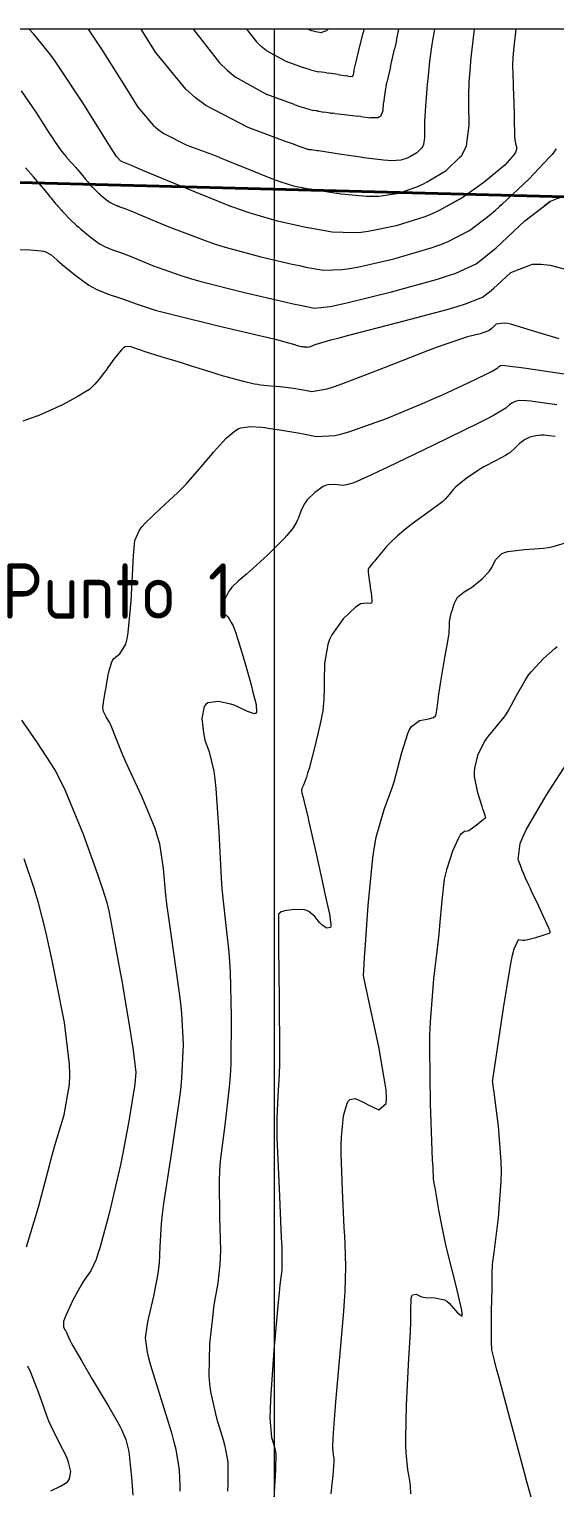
# Model space of a CAD drawing. Header units: millimetres. Extents: x 837475 to 838477, y 1189012 to 1191015.
# Drawn here: x 838049.9 to 838106.9, y 1190855.9 to 1191013.9 of the extents above; entities that cross this region are included whole.
import ezdxf

# ---------------------------------------------------------------- set-up
doc = ezdxf.new("R2010")
doc.units = ezdxf.units.MM
doc.header["$LTSCALE"] = 0.3
for name, color, linetype, lineweight in [('COORD', 253, 'Continuous', 20), ('CORREDORVIA', 94, 'Continuous', 40), ('TEXTPTO', 90, 'Continuous', 50)]:
    doc.layers.add(name, color=color, linetype=linetype, lineweight=lineweight)
doc.layers.add('COTAS 10', color=7, linetype='Continuous', lineweight=9, true_color=0x6e3e2d)
doc.layers.add('COTAS INT', color=7, linetype='Continuous', lineweight=5, true_color=0x9fa19f)
doc.styles.get("Standard").update_dxf_attribs({"font": 'isocp2.shx', "bigfont": '@extfont2.shx'})

msp = doc.modelspace()

# ---------------------------------------------------------------- linework, layer by layer
at = {"layer": 'COORD'}
msp.add_line((838076.51, 1189013.87), (838076.51, 1191013.87), dxfattribs=at)
msp.add_lwpolyline([(837476.51, 1189013.87), (838476.51, 1189013.87), (838476.51, 1191013.87), (837476.51, 1191013.87)], close=True, dxfattribs=at)
at = {"layer": 'CORREDORVIA'}
msp.add_lwpolyline([(837918.48, 1189883.49), (837925.04, 1189453.38), (837902.5, 1189217.71), (837593.19, 1189234.4), (837666.02, 1189670.12), (837623.32, 1189818.02), (837548.5, 1190011.45), (837506.88, 1190461.6), (837936.28, 1190278.25), (837938.05, 1190355.4), (837933.05, 1190517.45), (837913.69, 1190646.74), (837916.91, 1190801.89), (837910.68, 1191000.96), (838213.03, 1190992.91), (838237.17, 1190821.34), (838237, 1190602.88), (838240.03, 1190437.2), (838238.1, 1190145.73), (838184.2, 1189898.28), (837758.84, 1190109.91), (837918.48, 1189883.49)], dxfattribs=at)
at = {"layer": 'COTAS 10'}
for points in [[(838056.35, 1191013.87), (838057.76, 1191011.72), (838059.44, 1191009.06), (838059.87, 1191008.37), (838060.3, 1191007.69), (838061.72, 1191005.41), (838063.36, 1191003.47), (838063.91, 1191003.01), (838064.51, 1191002.58), (838067.03, 1191001.32), (838069.79, 1191000.28), (838070.51, 1191000), (838070.54, 1190999.99), (838071.28, 1190999.69), (838073.89, 1190998.62), (838076.17, 1190997.71), (838076.7, 1190997.51), (838077.19, 1190997.33), (838078.58, 1190996.91), (838080.05, 1190996.62), (838080.58, 1190996.53), (838081.17, 1190996.43), (838083.73, 1190996.03), (838086.46, 1190995.78), (838087.16, 1190995.78), (838087.81, 1190995.8), (838089.96, 1190996.12), (838091.94, 1190996.8), (838092.49, 1190997.05), (838093.05, 1190997.32), (838095.1, 1190998.55), (838096.58, 1191000), (838096.75, 1191000.16), (838097.05, 1191000.68), (838097.29, 1191001.23), (838097.61, 1191003.48), (838097.55, 1191005.69), (838097.54, 1191006.22), (838097.54, 1191006.71), (838097.58, 1191008.15), (838097.73, 1191009.79), (838097.79, 1191010.41), (838097.86, 1191011.09), (838098.18, 1191013.87)], [(838107.35, 1190980.33), (838104.44, 1190981.21), (838102.23, 1190981.89), (838101.77, 1190981.99), (838101.38, 1190982.04), (838100.53, 1190981.91), (838100.16, 1190981.56), (838100.07, 1190981.48), (838099.99, 1190981.41), (838099.76, 1190981.23), (838099.29, 1190981.04), (838099.06, 1190980.97), (838098.78, 1190980.89), (838097.43, 1190980.53), (838095.05, 1190979.77), (838094.13, 1190979.43), (838093.09, 1190979.04), (838088.4, 1190977.18), (838083.89, 1190975.44), (838082.97, 1190975.12), (838082.19, 1190974.88), (838080.55, 1190974.58), (838079.82, 1190974.74), (838079.61, 1190974.78), (838079.39, 1190974.82), (838078.58, 1190974.96), (838077.7, 1190975.07), (838077.43, 1190975.1), (838077.16, 1190975.13), (838076.12, 1190975.21), (838075, 1190975.32), (838074.68, 1190975.37), (838074.35, 1190975.43), (838073.16, 1190975.7), (838071.82, 1190976.06), (838071.41, 1190976.18), (838070.98, 1190976.3), (838069.29, 1190976.82), (838067.41, 1190977.41), (838066.87, 1190977.58), (838066.32, 1190977.75), (838064.23, 1190978.39), (838062.41, 1190978.96), (838062.02, 1190979.09), (838061.69, 1190979.2), (838060.88, 1190979.51), (838060.33, 1190979.46), (838060.15, 1190979.34), (838059.97, 1190979.19), (838059.23, 1190978.28), (838058.48, 1190977.21), (838058.3, 1190976.95), (838058.12, 1190976.71), (838057.54, 1190975.98), (838057.06, 1190975.43), (838056.94, 1190975.31), (838056.83, 1190975.19), (838056.47, 1190974.86), (838055.81, 1190974.44), (838055.51, 1190974.26), (838055.16, 1190974.06), (838053.47, 1190973.13), (838051, 1190972.03), (838050.17, 1190971.73), (838049.26, 1190971.42)], [(838091.29, 1190855.21), (838091.25, 1190856.09), (838091.22, 1190856.37), (838091.18, 1190856.66), (838090.96, 1190857.84), (838090.77, 1190859.7), (838090.75, 1190860.41), (838090.74, 1190861.21), (838090.82, 1190864.85), (838090.98, 1190868.44), (838091.02, 1190869.21), (838091.06, 1190869.9), (838091.17, 1190871.58), (838091.24, 1190872.77), (838091.25, 1190873.15), (838091.26, 1190873.54), (838091.26, 1190875.1), (838091.32, 1190876.4), (838091.38, 1190876.62), (838091.45, 1190876.77), (838091.84, 1190876.84), (838092.44, 1190876.58), (838092.66, 1190876.53), (838092.88, 1190876.5), (838093.86, 1190876.47), (838094.91, 1190876.24), (838095.18, 1190876.09), (838095.44, 1190875.89), (838096.33, 1190874.84), (838096.82, 1190874.48), (838096.83, 1190874.73), (838096.79, 1190875.11), (838096.18, 1190877.74), (838095.32, 1190881.16), (838095.12, 1190882.04), (838094.93, 1190882.89), (838094.36, 1190885.76), (838093.97, 1190887.94), (838093.9, 1190888.36), (838093.84, 1190888.71), (838093.73, 1190889.3), (838093.68, 1190890.6), (838093.64, 1190891.39), (838093.6, 1190892.37), (838093.41, 1190897.49), (838093.32, 1190903.42), (838093.35, 1190904.91), (838093.4, 1190906.35), (838093.78, 1190911.01), (838094.23, 1190914.9), (838094.33, 1190915.85), (838094.42, 1190916.74), (838094.66, 1190919.5), (838094.94, 1190921.79), (838095.06, 1190922.38), (838095.2, 1190922.95), (838095.83, 1190924.87), (838096.48, 1190926.3), (838096.63, 1190926.56), (838096.75, 1190926.76), (838097.08, 1190927.01), (838097.41, 1190927.03), (838097.54, 1190927.09), (838097.69, 1190927.17), (838098.35, 1190927.65), (838098.98, 1190928.15), (838099.1, 1190928.25), (838099.2, 1190928.33), (838099.37, 1190928.46), (838099.39, 1190928.48), (838099.39, 1190928.48), (838099.39, 1190928.49), (838099.38, 1190928.52), (838099.36, 1190928.57), (838099.35, 1190928.59), (838099.35, 1190928.61), (838099.31, 1190928.71), (838099.17, 1190929.15), (838099.09, 1190929.39), (838098.99, 1190929.69), (838098.52, 1190931.17), (838098.17, 1190932.92), (838098.16, 1190933.38), (838098.19, 1190933.82), (838098.58, 1190935.34), (838099.26, 1190936.67), (838099.46, 1190937), (838099.68, 1190937.31), (838100.51, 1190938.3), (838101.39, 1190939.35), (838101.63, 1190939.71), (838101.87, 1190940.09), (838102.72, 1190941.71), (838103.68, 1190943.41), (838103.99, 1190943.85), (838104.31, 1190944.27), (838105.63, 1190945.7), (838106.86, 1190946.79), (838107.13, 1190947)], [(838049.11, 1190939.01), (838050.73, 1190936.69), (838052.76, 1190933.57), (838053.31, 1190932.53), (838053.86, 1190931.4), (838055.79, 1190926.69), (838057.33, 1190922.36), (838057.64, 1190921.49), (838057.89, 1190920.75), (838058.37, 1190919.27), (838058.59, 1190918.21), (838058.68, 1190917.75), (838058.78, 1190917.21), (838059.27, 1190914.65), (838059.84, 1190911.5), (838060, 1190910.6), (838060.16, 1190909.68), (838060.73, 1190906.24), (838061.19, 1190903.27), (838061.28, 1190902.64), (838061.36, 1190902.1), (838061.48, 1190900.86), (838061.37, 1190899.64), (838061.3, 1190899.11), (838061.21, 1190898.5), (838060.74, 1190895.58), (838060.06, 1190891.94), (838059.83, 1190890.87), (838059.59, 1190889.77), (838058.59, 1190885.58), (838057.62, 1190881.97), (838057.39, 1190881.24), (838057.19, 1190880.62), (838056.61, 1190879.37), (838056.04, 1190878.58), (838055.84, 1190878.26), (838055.62, 1190877.89), (838054.69, 1190876.2), (838053.9, 1190874.54), (838053.76, 1190874.19), (838053.67, 1190873.9), (838053.65, 1190873.27), (838053.85, 1190872.97), (838053.9, 1190872.89), (838053.94, 1190872.81), (838054.06, 1190872.51), (838054.35, 1190871.89), (838054.51, 1190871.6), (838054.69, 1190871.26), (838055.63, 1190869.6), (838056.77, 1190867.63), (838057.09, 1190867.09), (838057.41, 1190866.55), (838058.57, 1190864.65), (838059.56, 1190862.96), (838059.77, 1190862.57), (838059.96, 1190862.2), (838060.42, 1190861.12), (838060.69, 1190859.96), (838060.76, 1190859.53), (838060.82, 1190859.07), (838061.02, 1190857.02), (838061.16, 1190855.1)]]:
    msp.add_lwpolyline(points, dxfattribs=at)
at = {"layer": 'COTAS INT'}
for points in [[(838102.64, 1191013.87), (838102.46, 1191012.3), (838102.42, 1191011.93), (838102.38, 1191011.6), (838102.31, 1191010.77), (838102.29, 1191009.96), (838102.3, 1191009.64), (838102.31, 1191009.28), (838102.37, 1191007.62), (838102.43, 1191005.85), (838102.44, 1191005.42), (838102.45, 1191005.01), (838102.47, 1191003.73), (838102.49, 1191002.77), (838102.5, 1191002.56), (838102.5, 1191002.37), (838102.54, 1191001.87), (838102.6, 1191001.53), (838102.62, 1191001.44), (838102.65, 1191001.34), (838102.74, 1191001), (838102.6, 1191000.5), (838102.48, 1191000.32), (838102.32, 1191000.11), (838102.22, 1191000), (838101.44, 1190999.16), (838100.06, 1190997.97), (838099.59, 1190997.6), (838099.09, 1190997.21), (838096.93, 1190995.69), (838094.36, 1190994.23), (838093.59, 1190993.87), (838092.8, 1190993.54), (838089.7, 1190992.56), (838086.66, 1190991.95), (838085.89, 1190991.86), (838085.15, 1190991.81), (838082.77, 1190991.9), (838080.54, 1190992.27), (838079.9, 1190992.39), (838079.25, 1190992.52), (838076.82, 1190993.06), (838073.77, 1190993.97), (838072.72, 1190994.33), (838071.6, 1190994.75), (838066.82, 1190996.67), (838062.52, 1190998.47), (838061.69, 1190998.82), (838061.03, 1190999.1), (838059.95, 1190999.54), (838059.91, 1190999.56), (838059.9, 1190999.57), (838059.89, 1190999.57), (838059.84, 1190999.61), (838059.8, 1190999.65), (838059.79, 1190999.66), (838059.78, 1190999.67), (838059.74, 1190999.7), (838059.72, 1190999.73), (838059.71, 1190999.73), (838059.7, 1190999.74), (838059.68, 1190999.77), (838059.65, 1190999.8), (838059.65, 1190999.81), (838059.64, 1190999.81), (838059.61, 1190999.85), (838059.58, 1190999.88), (838059.57, 1190999.9), (838059.53, 1190999.95), (838059.48, 1191000), (838059.48, 1191000), (838059.47, 1191000.01), (838059.46, 1191000.02), (838059.42, 1191000.07), (838058.84, 1191000.99), (838058.48, 1191001.55), (838058.04, 1191002.25), (838055.74, 1191005.89), (838053.2, 1191009.77), (838052.6, 1191010.63), (838052.05, 1191011.39), (838050.46, 1191013.34), (838049.96, 1191013.87)], [(838093.84, 1191013.87), (838093.69, 1191013.06), (838093.62, 1191012.65), (838093.55, 1191012.21), (838093.31, 1191010.41), (838093.1, 1191008.46), (838093.05, 1191007.92), (838093, 1191007.4), (838092.86, 1191005.52), (838092.77, 1191003.88), (838092.76, 1191003.49), (838092.74, 1191003.14), (838092.75, 1191002.12), (838092.64, 1191001.38), (838092.56, 1191001.19), (838092.46, 1191001.02), (838091.92, 1191000.49), (838091.24, 1191000.08), (838091.07, 1191000), (838091.05, 1190999.99), (838090.87, 1190999.91), (838090.21, 1190999.69), (838089.2, 1190999.62), (838088.79, 1190999.65), (838088.33, 1190999.68), (838086.18, 1190999.95), (838085.82, 1191000), (838084.01, 1191000.27), (838083.52, 1191000.34), (838083.09, 1191000.41), (838081.95, 1191000.58), (838081.27, 1191000.69), (838081.13, 1191000.71), (838081, 1191000.73), (838080.69, 1191000.77), (838080.51, 1191000.79), (838080.47, 1191000.79), (838080.43, 1191000.8), (838080.31, 1191000.81), (838080.22, 1191000.83), (838080.2, 1191000.83), (838080.18, 1191000.83), (838080.12, 1191000.84), (838079.1, 1191001.21), (838078.47, 1191001.44), (838077.69, 1191001.72), (838073.66, 1191003.21), (838069.07, 1191005.59), (838067.95, 1191006.44), (838066.9, 1191007.37), (838063.63, 1191011.39), (838062.08, 1191013.87)], [(838067.73, 1191013.85), (838070.55, 1191010.22)], [(838073.49, 1191013.87), (838074.56, 1191012.5), (838075.08, 1191012)], [(838080.76, 1191013.66), (838080.56, 1191013.71), (838080.07, 1191013.87)], [(838080.76, 1191013.66), (838080.95, 1191013.61), (838081.59, 1191013.5)], [(838082.14, 1191013.7), (838081.59, 1191013.5)], [(838082.14, 1191013.7), (838082.28, 1191013.85)], [(838082.3, 1191013.87), (838082.28, 1191013.85)], [(838085.11, 1191009.31), (838085.25, 1191009.9), (838085.63, 1191011.57), (838086.1, 1191013.47)], [(838086.2, 1191013.87), (838086.1, 1191013.47)], [(838089.71, 1191012.64), (838089.99, 1191013.87)], [(838075.62, 1191011.55), (838075.08, 1191012)], [(838089.71, 1191012.64), (838089.6, 1191012.17), (838089.49, 1191011.69)], [(838075.62, 1191011.55), (838077.73, 1191010.39), (838079.63, 1191009.71)], [(838089.06, 1191009.8), (838089.49, 1191011.69)], [(838071.39, 1191009.42), (838070.55, 1191010.22)], [(838071.39, 1191009.42), (838072.27, 1191008.7), (838075.69, 1191006.8)], [(838080.4, 1191009.47), (838080.04, 1191009.58), (838079.63, 1191009.71)], [(838080.4, 1191009.47), (838081.27, 1191009.26)], [(838082.14, 1191009.16), (838081.92, 1191009.19), (838081.27, 1191009.26)], [(838082.14, 1191009.16), (838082.38, 1191009.12)], [(838083.39, 1191008.97), (838082.38, 1191009.12)], [(838083.39, 1191008.97), (838084.31, 1191008.82)], [(838084.48, 1191008.79), (838084.31, 1191008.82)], [(838084.48, 1191008.79), (838084.63, 1191008.76)], [(838084.95, 1191008.74), (838084.9, 1191008.72), (838084.63, 1191008.76)], [(838084.95, 1191008.74), (838084.96, 1191008.75)], [(838084.97, 1191008.76), (838084.96, 1191008.75)], [(838084.97, 1191008.76), (838085, 1191008.83)], [(838085.11, 1191009.31), (838085, 1191008.83)], [(838089.06, 1191009.8), (838088.69, 1191008.1)], [(838049.08, 1191007.19), (838050.74, 1191004.76), (838052.12, 1191002.6), (838052.42, 1191002.14), (838052.69, 1191001.75), (838053.34, 1191000.8), (838053.78, 1191000.25), (838053.91, 1191000.1), (838054, 1191000), (838054.04, 1190999.95), (838054.53, 1190999.4), (838054.99, 1190998.89), (838055.11, 1190998.75), (838055.21, 1190998.63), (838055.55, 1190998.23), (838055.85, 1190997.86), (838055.93, 1190997.77), (838056.01, 1190997.67), (838056.28, 1190997.34), (838056.56, 1190997.01), (838056.64, 1190996.92), (838056.73, 1190996.83), (838057.05, 1190996.5), (838057.43, 1190996.14), (838057.55, 1190996.03), (838057.68, 1190995.92), (838058.19, 1190995.49), (838058.73, 1190995.1), (838058.87, 1190995.01), (838059.01, 1190994.94), (838059.47, 1190994.75), (838060.59, 1190994.33), (838061.14, 1190994.11), (838061.8, 1190993.84), (838065.06, 1190992.48), (838068.99, 1190990.97), (838070.07, 1190990.6), (838071.16, 1190990.26), (838075.05, 1190989.2), (838078.44, 1190988.43), (838079.21, 1190988.26), (838079.91, 1190988.11), (838081.81, 1190987.77), (838083.84, 1190987.83), (838084.62, 1190987.94), (838085.5, 1190988.09), (838089.45, 1190988.99), (838093.48, 1190990.18), (838094.41, 1190990.51), (838095.26, 1190990.84), (838097.64, 1190992.08), (838099.75, 1190993.69), (838100.43, 1190994.26), (838101.14, 1190994.89), (838104.07, 1190997.62), (838106.29, 1191000)], [(838088.61, 1191007.74), (838088.55, 1191007.43), (838088.42, 1191006.67), (838088.36, 1191006.15), (838088.35, 1191005.99)], [(838088.61, 1191007.74), (838088.69, 1191008.1)], [(838078.66, 1191005.72), (838075.69, 1191006.8)], [(838078.66, 1191005.72), (838079.25, 1191005.51), (838079.75, 1191005.34), (838080.69, 1191005.05)], [(838088.04, 1191004.46), (838088.28, 1191005.07), (838088.33, 1191005.81), (838088.35, 1191005.99)], [(838081.05, 1191005.01), (838080.69, 1191005.05)], [(838081.05, 1191005.01), (838081.17, 1191005)], [(838081.3, 1191004.98), (838081.17, 1191005)], [(838081.3, 1191004.98), (838081.85, 1191004.89)], [(838082.57, 1191004.79), (838081.85, 1191004.89)], [(838082.57, 1191004.79), (838082.81, 1191004.76)], [(838083.06, 1191004.73), (838082.81, 1191004.76)], [(838083.06, 1191004.73), (838084.11, 1191004.62), (838085.25, 1191004.49), (838085.55, 1191004.46)], [(838085.85, 1191004.42), (838085.55, 1191004.46)], [(838085.85, 1191004.42), (838086.9, 1191004.26)], [(838088.04, 1191004.46), (838087.9, 1191004.36), (838087.74, 1191004.28), (838086.9, 1191004.26)], [(838107.03, 1191000.9), (838106.57, 1191000.3), (838106.29, 1191000)], [(838053.07, 1190994.7), (838052.88, 1190994.91), (838052.36, 1190995.55), (838052.21, 1190995.73), (838052.06, 1190995.92), (838051.49, 1190996.61), (838050.84, 1190997.38), (838050.64, 1190997.62), (838050.42, 1190997.87), (838049.53, 1190998.85)], [(838052.88, 1190994.91), (838053.42, 1190994.29), (838053.57, 1190994.11), (838053.73, 1190993.94), (838054.35, 1190993.3), (838055.08, 1190992.62), (838055.31, 1190992.41), (838055.55, 1190992.2), (838056.54, 1190991.37), (838057.57, 1190990.62), (838057.84, 1190990.46), (838058.1, 1190990.32), (838058.98, 1190989.96), (838060.15, 1190989.56), (838060.59, 1190989.39), (838061.08, 1190989.2), (838063.3, 1190988.29), (838066.38, 1190987.19), (838067.42, 1190986.87), (838068.54, 1190986.55), (838073.28, 1190985.34), (838077.64, 1190984.33), (838078.53, 1190984.12), (838079.28, 1190983.96), (838080.85, 1190983.64), (838082.53, 1190983.85), (838083.36, 1190984.02), (838084.34, 1190984.24), (838089.19, 1190985.43), (838094.17, 1190986.81), (838095.23, 1190987.14), (838096.16, 1190987.46), (838098.35, 1190988.46), (838099.95, 1190989.71), (838100.5, 1190990.19), (838101.09, 1190990.72), (838103.64, 1190993.12), (838106.38, 1190995.19)], [(838059.62, 1190994.7), (838059.47, 1190994.75)], [(838071.6, 1190994.75), (838071.75, 1190994.7)], [(838095.19, 1190994.7), (838096.93, 1190995.69)], [(838101.14, 1190994.89), (838100.92, 1190994.7)], [(838112.18, 1190994.7), (838110.16, 1190995.63), (838107.79, 1190995.73), (838107.09, 1190995.51), (838106.38, 1190995.19), (838105.73, 1190994.7)], [(838048.8, 1190990.01), (838050.06, 1190989.98), (838051.24, 1190989.88), (838051.5, 1190989.83), (838051.73, 1190989.76), (838052.33, 1190989.43), (838052.98, 1190988.84), (838053.24, 1190988.62), (838053.53, 1190988.37), (838054.89, 1190987.25), (838056.41, 1190986.15), (838056.81, 1190985.91), (838057.19, 1190985.7), (838058.49, 1190985.17), (838059.71, 1190984.79), (838060.04, 1190984.68), (838060.37, 1190984.56), (838061.54, 1190984.11), (838063.58, 1190983.45), (838064.46, 1190983.22), (838065.47, 1190982.95), (838070.25, 1190981.78), (838074.89, 1190980.68), (838075.82, 1190980.46), (838076.58, 1190980.28), (838078.04, 1190979.91), (838078.44, 1190979.79), (838078.53, 1190979.76), (838078.61, 1190979.74), (838078.85, 1190979.66), (838079.03, 1190979.6), (838079.08, 1190979.59), (838079.12, 1190979.58), (838079.27, 1190979.54), (838079.4, 1190979.51), (838079.43, 1190979.5), (838079.46, 1190979.5), (838079.58, 1190979.49), (838079.7, 1190979.48), (838079.72, 1190979.48), (838079.75, 1190979.47), (838079.85, 1190979.46), (838079.94, 1190979.45), (838079.96, 1190979.44), (838079.98, 1190979.44), (838080.06, 1190979.42), (838080.24, 1190979.45), (838080.32, 1190979.48), (838080.42, 1190979.51), (838080.9, 1190979.7), (838082.63, 1190980.21), (838083.52, 1190980.45), (838084.58, 1190980.73), (838089.88, 1190982.1), (838095.2, 1190983.52), (838096.29, 1190983.84), (838097.2, 1190984.12), (838099.05, 1190984.85), (838099.97, 1190985.56), (838100.28, 1190985.83), (838100.63, 1190986.14), (838102.09, 1190987.51), (838104.44, 1190988.41), (838105.35, 1190988.42), (838106.37, 1190988.32), (838110.97, 1190987.1)], [(838066.31, 1190855.5), (838066.31, 1190856.04), (838066.23, 1190857.84), (838065.85, 1190860.04), (838065.66, 1190860.83), (838065.42, 1190861.7), (838064.25, 1190865.5), (838063.12, 1190869.14), (838062.91, 1190869.91), (838062.75, 1190870.57), (838062.53, 1190872.13), (838062.72, 1190873.36), (838062.81, 1190873.82), (838062.91, 1190874.34), (838063.43, 1190876.63), (838063.91, 1190879.06), (838064, 1190879.66), (838064.06, 1190880.23), (838064.12, 1190882.01), (838064.26, 1190884.5), (838064.38, 1190885.51), (838064.53, 1190886.67), (838065.37, 1190892.01), (838066.2, 1190897.64), (838066.36, 1190898.98), (838066.48, 1190900.22), (838066.65, 1190903.9), (838066.47, 1190907.28), (838066.37, 1190908.33), (838066.24, 1190909.44), (838065.62, 1190913.84), (838064.98, 1190918.12), (838064.85, 1190919.14), (838064.74, 1190920.09), (838064.5, 1190922.96), (838064.08, 1190925.62), (838063.86, 1190926.44), (838063.58, 1190927.29), (838062.18, 1190930.69), (838060.71, 1190933.88), (838060.39, 1190934.6), (838060.1, 1190935.25), (838059.38, 1190937.04), (838058.91, 1190938.22), (838058.79, 1190938.49), (838058.67, 1190938.73), (838058.27, 1190939.38), (838057.99, 1190939.96), (838057.96, 1190940.15), (838057.94, 1190940.35), (838058.02, 1190941.21), (838058.22, 1190942.24), (838058.27, 1190942.54), (838058.33, 1190942.86), (838058.54, 1190944.11), (838058.85, 1190945.23), (838058.97, 1190945.48), (838059.12, 1190945.69), (838059.77, 1190946.2), (838060.41, 1190947.27), (838060.55, 1190947.83), (838060.68, 1190948.51), (838060.98, 1190951.91), (838061.17, 1190955.45), (838061.21, 1190956.21), (838061.26, 1190956.87), (838061.4, 1190958.48), (838061.89, 1190959.61), (838062.16, 1190959.98), (838062.49, 1190960.37), (838064.15, 1190961.96), (838066.04, 1190963.67), (838066.5, 1190964.14), (838066.95, 1190964.59), (838068.37, 1190966.2), (838069.6, 1190967.68), (838069.92, 1190968.05), (838070.23, 1190968.41), (838071.28, 1190969.57), (838072.3, 1190970.42), (838072.58, 1190970.57), (838072.87, 1190970.69), (838073.93, 1190970.85), (838075.1, 1190970.75), (838075.46, 1190970.71), (838075.83, 1190970.66), (838077.31, 1190970.45), (838078.84, 1190970.19), (838079.25, 1190970.11), (838079.66, 1190970.04), (838081.05, 1190969.74), (838083.03, 1190969.85), (838083.81, 1190970.03), (838084.68, 1190970.28), (838088.63, 1190971.72), (838092.79, 1190973.44), (838093.78, 1190973.87), (838094.71, 1190974.27), (838097.5, 1190975.55), (838099.42, 1190976.49), (838099.79, 1190976.67), (838100.09, 1190976.83), (838100.63, 1190977.14), (838100.72, 1190977.24), (838100.75, 1190977.27), (838100.78, 1190977.29), (838100.89, 1190977.37), (838101, 1190977.43), (838101.03, 1190977.44), (838101.07, 1190977.45), (838101.2, 1190977.48), (838102.31, 1190977.35), (838102.96, 1190977.25), (838103.76, 1190977.14), (838107.88, 1190976.53)], [(838107.09, 1190973.18), (838104.73, 1190973.52), (838104.26, 1190973.57), (838103.85, 1190973.62), (838103.02, 1190973.66), (838102.69, 1190973.59), (838102.6, 1190973.56), (838102.52, 1190973.52), (838102.23, 1190973.38), (838101.96, 1190973.18), (838101.89, 1190973.12), (838101.82, 1190973.06), (838101.58, 1190972.81), (838100.23, 1190972.03), (838099.47, 1190971.64), (838098.53, 1190971.16), (838093.72, 1190968.81), (838088.79, 1190966.44), (838087.79, 1190965.96), (838086.93, 1190965.56), (838085.12, 1190964.73), (838084.31, 1190964.5), (838084.09, 1190964.47), (838083.87, 1190964.46), (838083.09, 1190964.54), (838082.28, 1190964.52), (838082.04, 1190964.45), (838081.8, 1190964.34), (838080.87, 1190963.7), (838080.06, 1190962.88), (838079.89, 1190962.66), (838079.73, 1190962.44), (838079.37, 1190961.66), (838079.11, 1190960.93), (838079.02, 1190960.73), (838078.93, 1190960.54), (838078.54, 1190959.87), (838077.85, 1190959.02), (838077.57, 1190958.72), (838077.25, 1190958.38), (838075.74, 1190956.91), (838074.18, 1190955.45), (838073.82, 1190955.13), (838073.49, 1190954.84), (838072.56, 1190954.08), (838071.9, 1190953.44), (838071.74, 1190953.23), (838071.58, 1190953), (838071.11, 1190952.05), (838070.82, 1190951.19), (838070.78, 1190951.02), (838070.76, 1190950.88), (838070.85, 1190950.61), (838071.06, 1190950.52), (838071.11, 1190950.5), (838071.16, 1190950.47), (838071.31, 1190950.38), (838071.44, 1190950.27), (838071.48, 1190950.23), (838071.51, 1190950.19), (838071.62, 1190950), (838071.75, 1190949.75), (838071.79, 1190949.68), (838071.83, 1190949.59), (838072.02, 1190949.26), (838072.32, 1190948.47), (838072.44, 1190948.1), (838072.58, 1190947.67), (838073.21, 1190945.54), (838073.86, 1190943.25), (838074.01, 1190942.71), (838074.14, 1190942.21), (838074.53, 1190940.74), (838074.56, 1190939.88), (838074.48, 1190939.77), (838074.36, 1190939.72), (838073.59, 1190939.98), (838072.48, 1190940.52), (838072.14, 1190940.64), (838071.8, 1190940.75), (838070.44, 1190941.05), (838069.29, 1190940.9), (838069.07, 1190940.73), (838068.9, 1190940.5), (838068.66, 1190939.22), (838068.81, 1190937.66), (838068.88, 1190937.26), (838068.97, 1190936.87), (838069.44, 1190935.59), (838069.94, 1190933.52), (838070.05, 1190932.65), (838070.16, 1190931.64), (838070.47, 1190926.89), (838070.74, 1190921.93), (838070.82, 1190920.78), (838070.91, 1190919.74), (838071.26, 1190916.79), (838071.57, 1190913.89), (838071.64, 1190912.86), (838071.7, 1190911.75), (838071.83, 1190906.93), (838071.77, 1190901.82), (838071.7, 1190900.52), (838071.61, 1190899.27), (838071.12, 1190895.15), (838070.64, 1190891.3), (838070.57, 1190890.22), (838070.52, 1190889.14), (838070.56, 1190885.15), (838070.66, 1190881.61), (838070.64, 1190880.8), (838070.61, 1190880.06), (838070.36, 1190878.04), (838070.01, 1190876.1), (838069.91, 1190875.42), (838069.82, 1190874.67), (838069.49, 1190871.46), (838069.41, 1190868.02), (838069.47, 1190867.13), (838069.57, 1190866.28), (838070.22, 1190863.42), (838070.94, 1190861.06), (838071.09, 1190860.52), (838071.21, 1190860.03), (838071.45, 1190858.66), (838071.46, 1190856.98), (838071.45, 1190856.3), (838071.42, 1190855.52)], [(838106.91, 1190969.74), (838106.3, 1190969.84), (838105.71, 1190969.89), (838105.55, 1190969.9), (838105.39, 1190969.89), (838104.83, 1190969.84), (838104.3, 1190969.72), (838104.17, 1190969.68), (838104.03, 1190969.62), (838103.57, 1190969.39), (838103.14, 1190969.08), (838103.03, 1190968.98), (838102.92, 1190968.88), (838102.53, 1190968.48), (838101.98, 1190968), (838101.77, 1190967.86), (838101.53, 1190967.71), (838100.43, 1190967.13), (838099.17, 1190966.46), (838098.83, 1190966.26), (838098.49, 1190966.04), (838097.28, 1190965.2), (838096.29, 1190964.4), (838096.08, 1190964.22), (838095.91, 1190964.04), (838095.51, 1190963.53), (838095, 1190962.95), (838094.75, 1190962.73), (838094.46, 1190962.49), (838092.99, 1190961.41), (838091.42, 1190960.29), (838091.06, 1190960.01), (838090.73, 1190959.76), (838089.82, 1190959), (838089.1, 1190958.3), (838088.9, 1190958.09), (838088.69, 1190957.87), (838087.95, 1190957), (838087.33, 1190956.25), (838087.2, 1190956.09), (838087.1, 1190955.96), (838086.88, 1190955.7), (838086.8, 1190955.6), (838086.78, 1190955.58), (838086.77, 1190955.56), (838086.72, 1190955.51), (838086.69, 1190955.45), (838086.68, 1190955.43), (838086.67, 1190955.4), (838086.66, 1190955.26), (838086.66, 1190955.09), (838086.67, 1190955.05), (838086.67, 1190955), (838086.69, 1190954.84), (838086.71, 1190954.66), (838086.72, 1190954.59), (838086.73, 1190954.52), (838086.77, 1190954.22), (838086.83, 1190953.76), (838086.86, 1190953.59), (838086.89, 1190953.41), (838087.03, 1190952.57), (838087.06, 1190951.85), (838087.02, 1190951.74), (838086.96, 1190951.67), (838086.56, 1190951.71), (838085.84, 1190951.62), (838085.57, 1190951.46), (838085.27, 1190951.25), (838083.95, 1190950), (838082.72, 1190948.28), (838082.48, 1190947.76), (838082.29, 1190947.23), (838081.94, 1190945.18), (838081.89, 1190943.27), (838081.88, 1190942.84), (838081.88, 1190942.44), (838081.87, 1190941.33), (838081.73, 1190940.05), (838081.64, 1190939.54), (838081.52, 1190938.97), (838080.91, 1190936.33), (838080.25, 1190933.8), (838080.1, 1190933.28), (838079.98, 1190932.85), (838079.65, 1190931.98), (838079.49, 1190931.64), (838079.46, 1190931.55), (838079.45, 1190931.46), (838079.47, 1190931.15), (838079.58, 1190930.77), (838079.61, 1190930.64), (838079.65, 1190930.49), (838079.81, 1190929.85), (838080.11, 1190928.58), (838080.23, 1190928.03), (838080.38, 1190927.4), (838081.05, 1190924.42), (838081.74, 1190921.28), (838081.9, 1190920.56), (838082.05, 1190919.9), (838082.46, 1190918.03), (838082.61, 1190916.9), (838082.6, 1190916.71), (838082.56, 1190916.56), (838082.19, 1190916.48), (838081.67, 1190916.83), (838081.53, 1190916.96), (838081.39, 1190917.1), (838080.88, 1190917.75), (838080.24, 1190918.31), (838080, 1190918.41), (838079.75, 1190918.48), (838078.63, 1190918.53), (838077.6, 1190918.38), (838077.4, 1190918.32), (838077.24, 1190918.26), (838076.96, 1190918), (838076.94, 1190916.42), (838076.95, 1190915.52), (838076.96, 1190914.42), (838077.03, 1190908.81), (838077.06, 1190903), (838077.05, 1190901.78), (838077.03, 1190900.72), (838076.87, 1190898.29), (838076.75, 1190895.94), (838076.76, 1190894.93), (838076.78, 1190893.77), (838077, 1190888.29), (838077.25, 1190882.98), (838077.29, 1190881.94), (838077.31, 1190881.07), (838077.3, 1190879.45), (838077.1, 1190877.86), (838077.02, 1190877.01), (838076.92, 1190875.98), (838076.45, 1190870.78), (838076.07, 1190865.47), (838076.03, 1190864.36), (838076.01, 1190863.42), (838076.18, 1190861.33), (838076.47, 1190860.41), (838076.52, 1190860.2), (838076.57, 1190860.01), (838076.66, 1190859.48), (838076.62, 1190857.92), (838076.58, 1190857.09), (838076.53, 1190856.08), (838076.25, 1190850.98)], [(838082.66, 1190855.23), (838082.77, 1190856.32), (838082.85, 1190857.21), (838082.99, 1190858.73), (838082.98, 1190858.97), (838082.97, 1190859.04), (838082.96, 1190859.12), (838082.9, 1190859.43), (838082.85, 1190859.92), (838082.84, 1190860.11), (838082.84, 1190860.32), (838082.87, 1190861.28), (838083.01, 1190863.3), (838083.08, 1190864.18), (838083.17, 1190865.19), (838083.6, 1190870.02), (838084.02, 1190875), (838084.1, 1190876.13), (838084.16, 1190877.13), (838084.23, 1190879.83), (838084.15, 1190882.29), (838084.12, 1190883.15), (838084.07, 1190884.09), (838083.87, 1190888.11), (838083.73, 1190892.1), (838083.74, 1190893.02), (838083.76, 1190893.85), (838083.98, 1190896.17), (838084.38, 1190897.54), (838084.51, 1190897.78), (838084.66, 1190897.95), (838085.26, 1190898.04), (838086.05, 1190897.67), (838086.32, 1190897.54), (838086.6, 1190897.4), (838087.8, 1190896.83), (838088.6, 1190897.49), (838088.65, 1190898.13), (838088.61, 1190898.97), (838087.82, 1190903.66), (838086.41, 1190910.15), (838086.14, 1190911.37), (838086.21, 1190912.57), (838086.26, 1190913.31), (838086.32, 1190914.22), (838086.64, 1190918.95), (838087.15, 1190924.11), (838087.33, 1190925.3), (838087.53, 1190926.37), (838088.38, 1190929.35), (838089.25, 1190931.68), (838089.46, 1190932.35), (838089.67, 1190933.02), (838090.3, 1190935.51), (838090.94, 1190937.59), (838091.14, 1190938), (838091.35, 1190938.34), (838092.22, 1190938.98), (838093.03, 1190939.14), (838093.2, 1190939.18), (838093.35, 1190939.22), (838093.73, 1190939.32), (838093.94, 1190939.5), (838093.98, 1190939.58), (838094.02, 1190939.67), (838094.1, 1190940.11), (838094.19, 1190940.91), (838094.24, 1190941.22), (838094.29, 1190941.58), (838094.54, 1190943.2), (838094.82, 1190944.95), (838094.89, 1190945.39), (838094.96, 1190945.81), (838095.2, 1190947.14), (838095.38, 1190948.19), (838095.41, 1190948.42), (838095.43, 1190948.63), (838095.46, 1190949.2), (838095.46, 1190949.62), (838095.47, 1190949.74), (838095.49, 1190949.85), (838095.57, 1190950.26), (838095.69, 1190950.72), (838095.74, 1190950.86), (838095.78, 1190951.01), (838095.96, 1190951.61), (838096.26, 1190952.21), (838096.37, 1190952.35), (838096.5, 1190952.49), (838097.07, 1190952.92), (838097.78, 1190953.36), (838097.98, 1190953.51), (838098.2, 1190953.68), (838099.01, 1190954.35), (838099.75, 1190955.12), (838099.91, 1190955.34), (838100.06, 1190955.56), (838100.45, 1190956.38), (838101.1, 1190957.05), (838101.41, 1190957.19), (838101.78, 1190957.3), (838103.58, 1190957.5), (838105.64, 1190957.66), (838106.17, 1190957.74), (838106.69, 1190957.84), (838108.4, 1190958.36)], [(838104.58, 1190853.84), (838103.84, 1190856.51), (838103.58, 1190857.5), (838103.28, 1190858.59), (838101.99, 1190863.41), (838100.8, 1190867.9), (838100.57, 1190868.78), (838100.38, 1190869.51), (838100.05, 1190870.83), (838100.01, 1190871.66), (838100.01, 1190872.08), (838100.01, 1190872.57), (838100.03, 1190875.02), (838100.07, 1190877.5), (838100.07, 1190878.02), (838100.08, 1190878.45), (838100.1, 1190879.41), (838100.12, 1190879.78), (838100.12, 1190879.86), (838100.12, 1190879.92), (838100.13, 1190880.03), (838100.13, 1190880.05), (838100.13, 1190880.06), (838100.13, 1190880.08), (838100.22, 1190880.86), (838100.29, 1190881.35), (838100.36, 1190881.96), (838100.76, 1190885.14), (838101.06, 1190889.05), (838101.08, 1190890.13), (838101.06, 1190891.21), (838100.76, 1190895.05), (838100.36, 1190898.13), (838100.29, 1190898.72), (838100.23, 1190899.19), (838100.13, 1190899.96), (838100.14, 1190899.99), (838100.14, 1190900), (838100.15, 1190900.06), (838100.34, 1190901.29), (838101.32, 1190907.85), (838102.12, 1190912.66), (838102.3, 1190913.56), (838102.47, 1190914.27), (838102.92, 1190915.28), (838103.41, 1190915.18), (838103.6, 1190915.19), (838103.82, 1190915.22), (838104.81, 1190915.48), (838105.73, 1190915.78), (838105.92, 1190915.84), (838106.07, 1190915.89), (838106.33, 1190915.99), (838106.37, 1190916.03), (838106.38, 1190916.04), (838106.38, 1190916.06), (838106.37, 1190916.12), (838106.33, 1190916.21), (838106.32, 1190916.24), (838106.31, 1190916.28), (838106.25, 1190916.41), (838106.03, 1190916.89), (838105.92, 1190917.14), (838105.78, 1190917.44), (838105.09, 1190918.94), (838104.36, 1190920.51), (838104.2, 1190920.86), (838104.06, 1190921.16), (838103.7, 1190921.93), (838103.44, 1190922.55), (838103.35, 1190922.76), (838103.26, 1190922.99), (838102.9, 1190923.95), (838103.12, 1190925.67), (838103.4, 1190926.37), (838103.78, 1190927.16), (838105.93, 1190930.85), (838108.17, 1190934.35)], [(838049.65, 1190881.99), (838050.95, 1190886.27), (838052.13, 1190890.78), (838052.44, 1190891.9), (838052.74, 1190892.95), (838053.73, 1190896.27), (838054.31, 1190899.58), (838054.34, 1190900.64), (838054.32, 1190901.76), (838053.76, 1190906.29), (838052.88, 1190910.82), (838052.66, 1190911.93), (838052.44, 1190912.99), (838051.72, 1190916.29), (838050.96, 1190919.24), (838050.72, 1190920.07), (838050.46, 1190920.91), (838049.42, 1190923.99)], [(838052.29, 1190855.55), (838053.35, 1190856.04), (838054.07, 1190856.5), (838054.21, 1190856.66), (838054.31, 1190856.84), (838054.44, 1190857.63), (838054.21, 1190858.66), (838054.09, 1190859), (838053.95, 1190859.35), (838053.21, 1190860.8), (838052.33, 1190862.56), (838052.09, 1190863.1), (838051.86, 1190863.68), (838051.08, 1190865.96), (838050.12, 1190868.38), (838049.79, 1190869.04)]]:
    msp.add_lwpolyline(points, dxfattribs=at)

# ---------------------------------------------------------------- texts
at = {"layer": 'TEXTPTO', "insert": (838047, 1190956.01), "char_height": 6, "width": 52.9285, "attachment_point": 1}
msp.add_mtext('Punto 1', dxfattribs=at)

doc.saveas('drawing.dxf')
